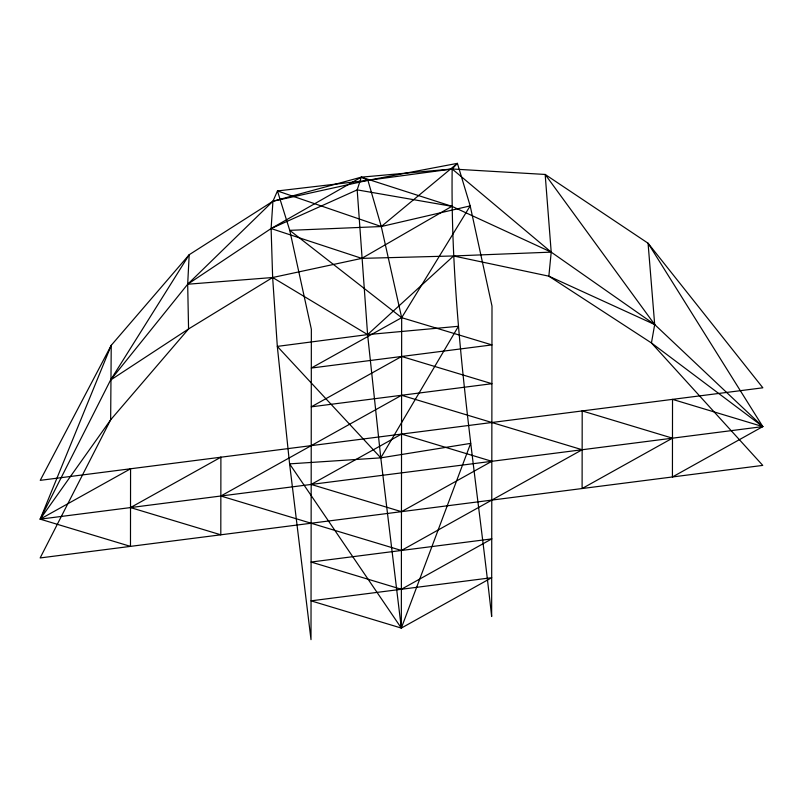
<?xml version="1.0" encoding="UTF-8"?>
<svg xmlns="http://www.w3.org/2000/svg" width="803" height="803" viewBox="0 0 803 803"><rect width="100%" height="100%" fill="white"/><g stroke="black" fill="none" stroke-linecap="round" stroke-linejoin="round"><path stroke-width="1.2" d="M130.568 468.781L130.477 546.381L40.19 519.15L111.236 345.32L189.187 254.732L272.94 201.232L361.31 177.162L452.169 168.991L545.167 174.452L648.071 243.229L762.85 387.799L40.24 480.345L111.236 345.32L110.653 419.818L40.15 557.944L762.76 465.399L651.444 342.951L548.85 276.172L453.554 255.966L361.792 258.375L272.649 277.517L187.681 284.232L110.553 380.08L40.19 519.15L762.81 426.604L648.071 243.229L654.686 324.553L651.444 342.951L762.81 426.604L672.432 476.972L672.523 399.372L762.81 426.604L654.686 324.553L551.209 252.132L452.169 168.991L367.925 180.334L277.457 190.953L272.94 201.232L271.103 228.544L272.649 277.517L277.316 346.394L289.592 463.873L311.002 639.65L311.353 329.24L289.742 230.351L277.457 190.953L381.284 226.536L470.187 205.899L491.998 306.104L491.647 616.513C475.336 467.778 450.112 319.052 452.169 168.991L457.409 163.35L470.187 205.899L401.671 317.677L311.303 368.045L491.958 344.909L401.671 317.677L289.742 230.351L381.284 226.536L457.409 163.35L367.925 180.334L272.94 201.232L187.681 284.232L188.564 328.949L110.653 419.818L40.19 519.15L130.568 468.781M220.895 457.208L220.805 534.808L130.518 507.576L220.895 457.208M401.671 317.677L401.329 628.076L311.042 600.845L491.697 577.708L401.329 628.076L289.592 463.873L380.793 457.851L470.658 443.376L401.329 628.076L380.793 457.851L367.603 334.6L357.184 189.879L361.31 177.162L451.898 206.321L551.209 252.132L548.85 276.172L654.686 324.553L545.167 174.452L551.209 252.132L453.554 255.966L367.603 334.6L277.316 346.394L380.793 457.851L458.443 326.289L367.603 334.6L272.649 277.517L188.564 328.949L110.553 380.08L189.187 254.732L187.681 284.232L271.103 228.544L361.31 177.162L367.925 180.334L381.284 226.536L401.671 317.677M582.195 410.935L582.105 488.535L672.482 438.167L582.195 410.935M451.898 206.321L361.792 258.375L271.103 228.544L357.184 189.879L451.898 206.321M401.63 356.472L311.263 406.84L491.918 383.704L401.63 356.472M401.59 395.277L220.845 496.013L401.41 550.477L582.155 449.74L401.59 395.277M401.54 434.072L311.173 484.44L401.46 511.672L491.827 461.303L401.54 434.072M491.737 538.903L401.37 589.272L311.082 562.04L491.737 538.903"/></g></svg>
